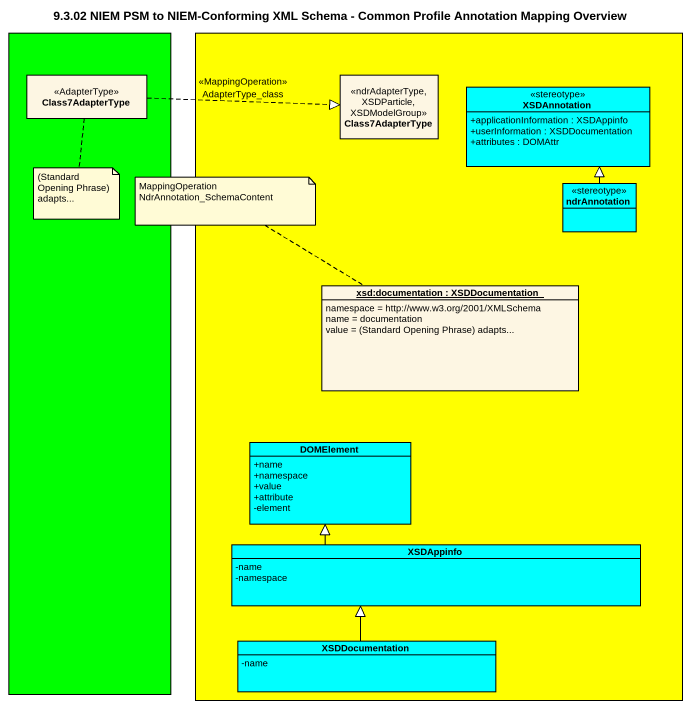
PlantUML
@startuml
title 9.3.02 NIEM PSM to NIEM-Conforming XML Schema - Common Profile Annotation Mapping Overview
hide circle
hide empty members
skinparam classAttributeIconSize 0
rectangle " " as rectangle1 #00FF00 {
  class Class7AdapterType <<AdapterType>>
}
rectangle " " as rectangle2 #FFFF00 {
  class "Class7AdapterType" as Class7AdapterType_2 <<ndrAdapterType, XSDParticle, XSDModelGroup>>
  class XSDAnnotation <<stereotype>> #00FFFF {
    +applicationInformation : XSDAppinfo
    +userInformation : XSDDocumentation
    +attributes : DOMAttr
  }
  class ndrAnnotation <<stereotype>> #00FFFF
  object "xsd:documentation : XSDDocumentation" as xsd_documentation {
    namespace = http://www.w3.org/2001/XMLSchema
    name = documentation
    value = (Standard Opening Phrase) adapts...
  }
  class DOMElement #00FFFF {
    +name
    +namespace
    +value
    +attribute
    -element
  }
  class XSDAppinfo #00FFFF {
    -name
    -namespace
  }
  class XSDDocumentation #00FFFF {
    -name
  }
}
Class7AdapterType .right.|> Class7AdapterType_2 : <<MappingOperation>>\nAdapterType_class
ndrAnnotation -up-|> XSDAnnotation
XSDAppinfo -up-|> DOMElement
XSDDocumentation -up-|> XSDAppinfo
note bottom of Class7AdapterType : (Standard Opening Phrase) adapts...
note top of xsd_documentation
  MappingOperation
  NdrAnnotation_SchemaContent
end note
@enduml
